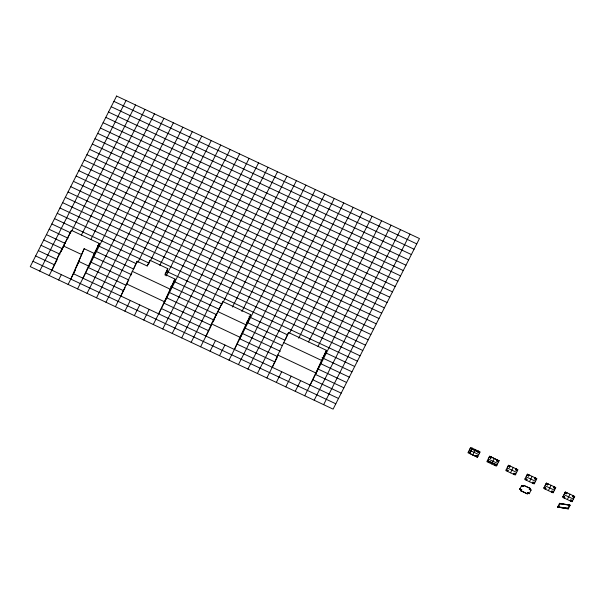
<?xml version="1.0" encoding="UTF-8"?>
<svg xmlns="http://www.w3.org/2000/svg" width="605" height="605" viewBox="0 0 605 605"><rect width="100%" height="100%" fill="white"/><g stroke="black" fill="none" stroke-linecap="round" stroke-linejoin="round"><path stroke-width="0.91" d="M558.347 506.975L557.666 507.005L568.413 508.661L567.815 508.238M558.233 507.277L567.777 508.321M523.31 486.261L521.578 485.694L523.355 486.533L523.771 485.346M560.056 503.746L559.534 503.307L570.19 505.13L568.269 508.949L557.666 507.005M70.808 279.094L84.163 248.693L94.229 253.434L99.281 243.452L71.496 230.376L57.422 257.964L51.879 270.193M165.165 275.343L167.797 268.673L150.085 260.332L147.212 265.905M84.163 248.693L73.507 273.77L338.505 398.461M99.281 243.452L88.368 267.561L126.226 285.371M133.69 268.907L137.138 261.269L147.212 266.003L150.085 260.332M167.797 268.673L164.923 274.345L174.996 279.079L164.076 303.188L211.402 325.452M206.002 336.115L211.546 323.887L222.927 301.63L250.712 314.706L239.792 338.815L277.65 356.625M285.499 339.314L288.57 332.523L326.428 350.333L315.507 374.442L343.897 387.805M61.082 251.756L65.522 241.977M82.968 278.224L94.229 253.434M120.826 296.034L137.138 261.269M126.959 283.745L128.071 281.302M130.657 275.593L131.769 273.15M158.684 313.851L174.996 279.079M212.877 322.193L216.945 313.231L211.546 323.887L239.943 337.25L234.4 349.478M272.258 367.288L277.945 354.742M310.108 385.105L326.428 350.333M471.703 448.97L469.42 453.463L472.119 448.139M477.405 457.221L480.105 451.89L470.645 447.443L467.945 452.767L477.405 457.221L469.684 453.289M487.35 460.723L496.811 465.177M489.627 456.223L499.034 460.798L489.627 456.223L486.874 461.675L496.334 466.13L499.095 460.677M496.955 464.882L487.448 460.511M527.318 493.907L527.741 492.674L527.318 493.907L520.814 490.844C522.962 489.422 519.514 490.224 519.952 488.908M529.277 493.65C524.104 491.593 533.118 495.253 527.643 492.523L527.076 493.65L521.071 490.67M523.567 485.392L529.972 488.265L529.269 489.316L531.077 490.103L529.511 489.18L529.972 488.265M521.722 489.74L519.892 489.029L521.722 489.74L521.162 490.859M523.355 486.533L521.639 485.573M523.915 485.407L529.829 488.197M527.643 492.523L529.36 493.483M529.269 489.316L531.13 489.982L529.216 493.771M557.81 506.718L567.792 508.374M239.943 337.25L250.712 314.706M288.57 332.523L277.801 355.067L315.659 372.877M39.711 271.07L126.067 100.498M57.422 257.964L71.496 230.376M49.179 275.525L57.271 259.53L38.349 250.621M71.927 230.596L135.535 104.952M58.64 279.971L61.339 274.647M81.388 235.05L144.996 109.407M76.351 266.873L79.051 261.541L88.511 265.996M68.108 284.426L75.428 269.959M90.848 239.504L154.464 113.861M77.569 288.88L163.925 118.315M87.037 293.334L173.393 122.77M96.497 297.789L182.854 127.224M105.966 302.243L192.314 131.678M115.426 306.697L125.069 287.655M137.789 262.532L201.783 136.125M124.895 311.151L130.287 300.488M150.335 260.891L211.243 140.579M134.355 315.598L139.755 304.943M159.803 265.345L220.712 145.034M143.824 320.053L149.216 309.397M166.178 275.888L230.172 149.488M153.284 324.507L239.641 153.942M162.753 328.961L249.101 158.397M172.213 333.416L258.569 162.851M181.681 337.87L268.03 167.305M191.142 342.324L277.498 171.752M222.927 301.63L217.876 311.613L245.66 324.688M200.61 346.778L211.016 326.216M223.351 301.85L286.959 176.206M210.071 351.225L215.471 340.57M232.433 307.06L296.427 180.661M219.532 355.679L224.931 345.024M241.894 311.514L305.888 185.115M229 360.134L315.356 189.569M238.461 364.588L324.817 194.023M247.929 369.042L334.285 198.478M257.39 373.497L343.746 202.932M266.858 377.951L277.264 357.389M289.598 333.022L353.214 207.379M276.319 382.405L281.718 371.742M298.681 338.24L362.675 211.833M285.787 386.852L291.179 376.197M308.527 341.931L372.135 216.287M295.248 391.306L300.647 380.651M317.996 346.385L381.604 220.742M304.716 395.761L391.064 225.196M314.176 400.215L400.533 229.65M323.645 404.669L409.993 234.105M469.722 453.606L472.414 448.275M472.679 454.998L475.379 449.666M475.636 456.389L476.143 455.391L477.912 456.223M478.336 451.058L477.829 452.056L479.599 452.895M475.931 456.525L476.438 455.527M478.124 452.2L478.631 451.194M488.348 462.371L488.855 461.373M490.542 458.038L491.048 457.04M488.651 462.515L489.15 461.509L487.38 460.677M491.343 457.183L490.836 458.182L489.067 457.342M491.608 463.906L494.3 458.575M494.565 465.298L495.071 464.292L496.841 465.132M497.265 459.966L496.758 460.965L498.528 461.796M494.86 465.434L495.366 464.436M497.053 461.101L497.56 460.102M507.277 471.28L507.784 470.282M509.47 466.947L509.977 465.948M507.58 471.416L508.079 470.418L506.309 469.586M510.272 466.084L509.765 467.09L507.996 466.251M510.537 472.808L513.229 467.476M513.494 474.199L514 473.201L515.77 474.04M516.194 468.867L515.687 469.873L517.457 470.705M513.789 474.343L514.295 473.344M515.982 470.009L516.489 469.011M519.755 489.316L521.676 485.497M520.814 490.844L521.291 489.891L519.808 489.195M526.206 480.189L526.713 479.183M528.399 475.855L528.906 474.857M526.501 480.325L527.008 479.326L525.238 478.487M529.201 474.993L528.694 475.991L526.925 475.159M529.466 481.716L532.158 476.385M532.423 483.108L532.929 482.109L534.699 482.941M535.115 477.776L534.616 478.774L536.385 479.614M530.071 488.454L529.511 489.18M532.718 483.244L533.224 482.245M534.911 478.918L535.417 477.92M545.135 489.09L545.642 488.091M547.328 484.764L547.835 483.766M545.43 489.233L545.937 488.235L544.167 487.396M548.13 483.902L547.623 484.9L545.854 484.068M548.387 490.625L551.087 485.293M551.352 492.016L551.851 491.018L553.628 491.85M554.044 486.685L553.537 487.683L555.314 488.522M551.647 492.152L552.153 491.154M553.84 487.827L554.346 486.821M557.613 507.134L559.534 503.307M558.203 507.406L560.071 503.557L559.496 503.39M564.064 497.998L564.571 497M566.257 493.665L566.764 492.667M564.359 498.142L564.866 497.136L563.096 496.304M567.059 492.81L566.552 493.809L564.783 492.969M567.316 499.533L570.016 494.202M570.281 500.925L570.78 499.919L572.557 500.758M572.973 495.593L572.466 496.592L574.243 497.423M570.576 501.061L571.082 500.063M572.769 496.728L573.268 495.729M567.679 508.676L569.532 505.009L560.033 503.64M560.003 503.776L570.122 505.288M113.906 101.375L416.762 243.883M111.207 106.707L414.062 249.215M108.507 112.038L411.362 254.546M105.807 117.37L408.67 259.878M103.115 122.702L405.97 265.209M100.415 128.033L403.27 270.541M97.715 133.357L400.57 275.865M95.015 138.689L397.871 281.196M92.315 144.02L395.171 286.528M89.616 149.352L392.471 291.86M86.923 154.683L389.779 297.191M84.224 160.007L387.079 302.515M81.524 165.339L384.379 307.847M78.824 170.671L381.679 313.178M76.124 176.002L378.98 318.51M73.424 181.334L376.28 323.841M70.732 186.665L373.587 329.173M68.032 191.989L370.888 334.497M65.332 197.321L368.188 339.829M62.633 202.652L365.488 345.16M59.933 207.984L362.788 350.492M57.233 213.315L360.088 355.823M54.541 218.639L149.178 263.175M166.534 271.342L357.396 361.147M51.841 223.971L70.77 232.88M97.579 245.494L136.231 263.682M173.295 281.121L222.194 304.134M249.01 316.748L287.655 334.936M326.299 353.123L354.696 366.479M49.141 229.303L68.07 238.211M96.46 251.567L133.531 269.013M170.595 286.452L219.494 309.465M246.311 322.079L284.955 340.267M322.026 357.706L351.997 371.81M132.087 271.244L169.945 289.061M283.518 342.498L321.376 360.315M46.441 234.634L65.37 243.543M93.76 256.898L130.831 274.345M169.476 292.525L216.802 314.797M245.191 328.152L282.263 345.599M320.907 363.779L349.297 377.142M63.578 246.031L81.289 254.365M43.742 239.966L62.67 248.867M91.068 262.23L128.918 280.047M166.776 297.857L214.102 320.121M242.492 333.484L280.349 351.301M318.207 369.111L346.597 382.473M126.369 283.813L164.227 301.623M41.042 245.297L59.971 254.198M471.756 448.842L479.742 452.601M470.221 448.275L479.689 452.729M489.15 457.176L490.927 458.015M496.841 460.798L498.611 461.63M508.079 466.084L509.856 466.924M515.77 469.707L517.54 470.539M527.008 474.993L528.785 475.825M534.699 478.608L536.469 479.447M545.937 483.902L547.707 484.734M553.628 487.517L555.398 488.356M564.866 492.803L566.635 493.642M572.557 496.425L574.327 497.257M496.939 460.95L498.573 461.721M470.138 448.441L471.915 449.273M469.291 450.105L478.759 454.559M488.22 459.014L497.688 463.468M507.149 467.915L516.617 472.369M526.078 476.823L535.546 481.277M545.007 485.732L554.475 490.186M563.936 494.64L573.404 499.095M468.452 451.769L470.229 452.608M468.368 451.935L470.138 452.774M476.059 455.557L477.829 456.389M506.226 469.752L507.996 470.584M513.91 473.367L515.687 474.207M525.155 478.653L526.925 479.493M532.839 482.276L534.616 483.108M544.084 487.562L545.854 488.401M551.768 491.184L553.545 492.016M563.005 496.471L564.783 497.302M570.697 500.085L572.474 500.925M85.668 272.893L123.526 290.702M161.384 308.52L208.702 330.784M237.092 344.147L274.95 361.956M312.808 379.774L341.205 393.129M35.65 255.953L54.579 264.861M567.709 508.54L568.322 508.828M32.95 261.284L335.805 403.792M116.606 96.051L30.25 266.616L333.105 409.124L419.462 238.559L116.606 96.051M508.502 465.253L505.803 470.584L515.263 475.038L517.963 469.707L508.502 465.253M527.431 474.161L524.732 479.493L534.192 483.939L536.892 478.615L527.431 474.161M546.36 483.07L543.661 488.394L553.121 492.848L555.821 487.517L546.36 483.07M565.289 491.971L562.589 497.302L572.05 501.757L574.75 496.425L565.289 491.971"/></g></svg>
